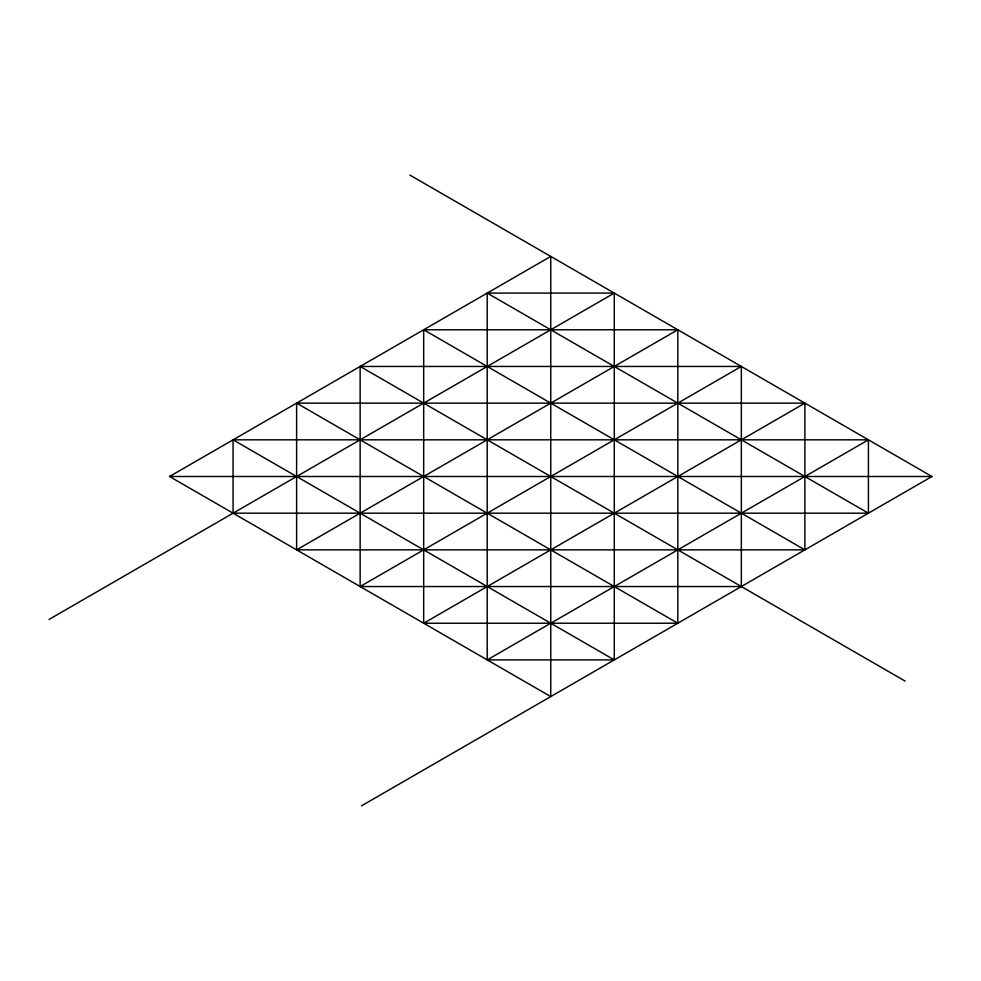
<?xml version="1.0" encoding="UTF-8"?>
<svg xmlns="http://www.w3.org/2000/svg" width="981" height="981" viewBox="0 0 981 981"><rect width="100%" height="100%" fill="white"/><g stroke="black" fill="none" stroke-linecap="round" stroke-linejoin="round"><path stroke-width="1.47" d="M169.541 476.496L550.746 256.409L550.746 696.584L169.541 476.496L931.95 476.496L409.923 175.109M49.05 619.428L614.278 293.098L614.278 659.906L487.214 659.906L487.214 293.098L614.278 293.098M296.605 549.863L804.886 549.863L804.886 403.142L296.605 403.142L296.605 549.863L677.81 329.775L677.81 623.229L423.682 623.229L423.682 329.775L677.81 329.775M360.137 586.54L741.342 366.453L741.342 586.54L360.137 586.54L360.137 366.453L741.342 366.453M423.682 623.229L804.886 403.142M487.214 659.906L868.418 439.819L868.418 513.186L233.073 513.186L233.073 439.819L868.418 439.819M361.425 805.892L931.95 476.496M487.214 293.098L868.418 513.186M423.682 329.775L804.886 549.863M360.137 366.453L905.156 681.121M296.605 403.142L677.81 623.229M233.073 439.819L614.278 659.906"/></g></svg>
